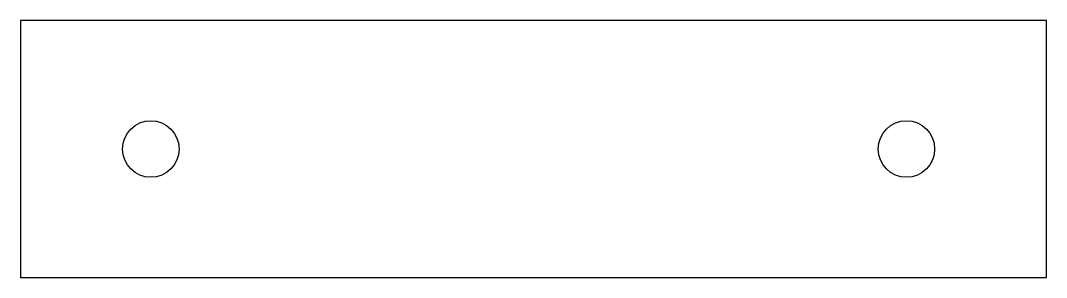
# Model space of a CAD drawing. Header units: millimetres. Extents: x -50 to 50, y -12 to 12.
import ezdxf

# ---------------------------------------------------------------- set-up
doc = ezdxf.new("R2010")
doc.units = ezdxf.units.MM

msp = doc.modelspace()

# ---------------------------------------------------------------- linework, layer by layer
at = {"layer": 'CUT'}
msp.add_lwpolyline([(-50, -12.5), (50, -12.5), (50, 12.5), (-50, 12.5)], close=True, dxfattribs=at)
at = {"layer": 'DRILL'}
for centre in [(-37.3, 0), (36.35, 0)]:
    msp.add_circle(centre, 2.75, dxfattribs=at)

doc.saveas('drawing.dxf')
